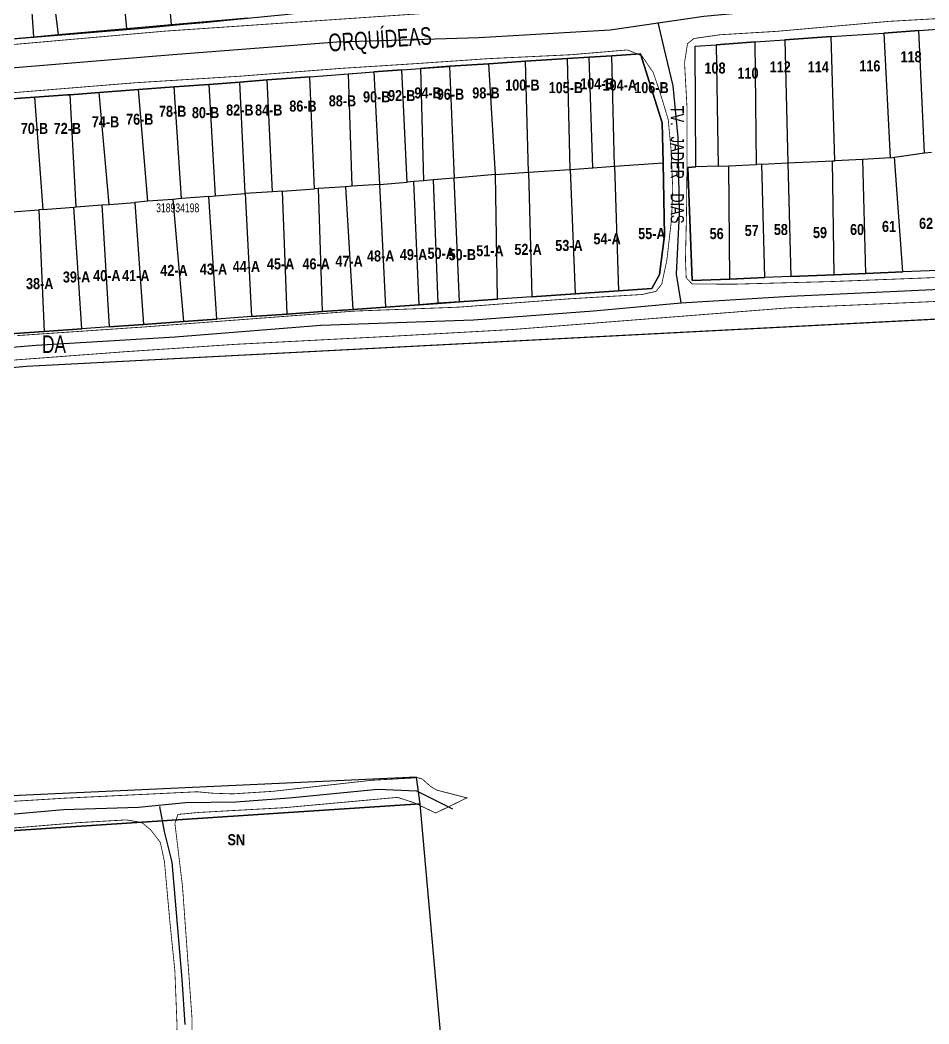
# Model space of a CAD drawing. Extents: x 204834 to 208707, y 4853033 to 4855981.
# Drawn here: x 207489.1 to 207695.3, y 4853424.5 to 4853652.5 of the extents above; entities that cross this region are included whole.
import ezdxf
from ezdxf.enums import TextEntityAlignment as Align

# ---------------------------------------------------------------- set-up
doc = ezdxf.new("R2010")
doc.units = 0
doc.header["$LTSCALE"] = 1.5
doc.header["$MEASUREMENT"] = 0
doc.linetypes.add('PHANTOMX2', pattern=[5, 2.5, -0.5, 0.5, -0.5, 0.5, -0.5])
for name, color, linetype in [('CD-MALHA-LOTES', 40, 'CONTINUOUS'), ('CD_TXT_QUADRA', 7, 'CONTINUOUS'), ('RU-QUADRAS', 6, 'CONTINUOUS'), ('SV-EIXO-RUA-N-PAV', 6, 'CONTINUOUS'), ('SV-EIXO-RUA-PAV', 20, 'CONTINUOUS'), ('SV-RUA-NAO-PAV-S-GUIA-C-GUIA', 7, 'PHANTOMX2'), ('SV-RUA-PAVIM-S-GUIA-C-GUIA', 7, 'CONTINUOUS'), ('SV-TXT-RUA-N-PAV-S-GUIA-C-GUIA', 7, 'CONTINUOUS'), ('Th_NmrPort', 7, 'CONTINUOUS')]:
    doc.layers.add(name, color=color, linetype=linetype)
doc.styles.add('ARIAL', font='ARIAL.TTF')
doc.styles.get("Standard").update_dxf_attribs({"font": 'swisscbo.ttf'})

msp = doc.modelspace()

# ---------------------------------------------------------------- linework, layer by layer
at = {"layer": 'CD-MALHA-LOTES', "linetype": 'Continuous'}
for p, q in [((207491.6, 4853697.41), (207497.73, 4853649.19)), ((207523.44, 4853651.48), (207521.24, 4853676.23)), ((207510.83, 4853675.04), (207513.18, 4853650.57)), ((207492.16, 4853648.69), (207491.26, 4853661.92)), ((207523.44, 4853651.48), (207540.73, 4853653.02)), ((207497.73, 4853649.19), (207513.18, 4853650.57)), ((207513.18, 4853650.57), (207523.44, 4853651.48)), ((207693.07, 4853650.09), (207685.11, 4853649.54)), ((207693.07, 4853650.09), (207711.43, 4853651.37)), ((207694.36, 4853622.32), (207693.07, 4853650.09)), ((207486.17, 4853648.16), (207492.16, 4853648.69)), ((207492.16, 4853648.69), (207497.73, 4853649.19)), ((207655.89, 4853647.51), (207662.64, 4853647.98)), ((207673.12, 4853648.71), (207662.64, 4853647.98)), ((207662.64, 4853647.98), (207663.32, 4853620.04)), ((207673.12, 4853648.71), (207685.11, 4853649.54)), ((207673.99, 4853620.54), (207673.12, 4853648.71)), ((207685.11, 4853649.54), (207686.56, 4853621.19)), ((207642.24, 4853646.56), (207647.05, 4853646.89)), ((207642.39, 4853619.17), (207642.24, 4853646.56)), ((207655.89, 4853647.51), (207647.05, 4853646.89)), ((207647.05, 4853646.89), (207647.48, 4853619.29)), ((207656.18, 4853619.7), (207655.89, 4853647.51)), ((207613.33, 4853643.74), (207603.8, 4853643.11)), ((207618.25, 4853644.06), (207613.33, 4853643.74)), ((207613.94, 4853618.57), (207613.33, 4853643.74)), ((207623.34, 4853644.39), (207618.25, 4853644.06)), ((207619.02, 4853618.92), (207618.25, 4853644.06)), ((207629.89, 4853644.82), (207623.34, 4853644.39)), ((207623.95, 4853619.27), (207623.34, 4853644.39)), ((207634.81, 4853629.11), (207629.89, 4853644.82)), ((207575.69, 4853641.17), (207569.34, 4853640.7)), ((207575.69, 4853641.17), (207579.97, 4853641.5)), ((207576.9, 4853615.69), (207575.69, 4853641.17)), ((207586.49, 4853641.98), (207579.97, 4853641.5)), ((207579.97, 4853641.5), (207580.58, 4853616)), ((207595.41, 4853642.57), (207586.49, 4853641.98)), ((207586.49, 4853641.98), (207587.6, 4853616.59)), ((207603.8, 4853643.11), (207595.41, 4853642.57)), ((207596.92, 4853617.38), (207595.41, 4853642.57)), ((207604.46, 4853617.91), (207603.8, 4853643.11)), ((207545.11, 4853638.87), (207538.92, 4853638.41)), ((207554.8, 4853639.6), (207545.11, 4853638.87)), ((207546.32, 4853613.5), (207545.11, 4853638.87)), ((207554.8, 4853639.6), (207563.6, 4853640.25)), ((207555.86, 4853614.15), (207554.8, 4853639.6)), ((207563.6, 4853640.25), (207569.34, 4853640.7)), ((207564.46, 4853614.74), (207563.6, 4853640.25)), ((207569.34, 4853640.7), (207570.6, 4853615.16)), ((207515.92, 4853636.68), (207506.99, 4853636.01)), ((207524.01, 4853637.29), (207515.92, 4853636.68)), ((207518.03, 4853611.32), (207515.92, 4853636.68)), ((207531.93, 4853637.88), (207524.01, 4853637.29)), ((207525.66, 4853611.93), (207524.01, 4853637.29)), ((207538.92, 4853638.41), (207531.93, 4853637.88)), ((207531.93, 4853637.88), (207533.3, 4853612.54)), ((207540.17, 4853613.08), (207538.92, 4853638.41)), ((207492.37, 4853634.94), (207485.07, 4853634.42)), ((207499.84, 4853635.47), (207492.37, 4853634.94)), ((207494.33, 4853609.44), (207492.37, 4853634.94)), ((207500.45, 4853635.52), (207499.84, 4853635.47)), ((207506.99, 4853636.01), (207500.45, 4853635.52)), ((207501.82, 4853610.04), (207500.45, 4853635.52)), ((207509.27, 4853610.63), (207506.99, 4853636.01)), ((207634.98, 4853620.04), (207634.81, 4853629.11)), ((207663.32, 4853620.04), (207673.41, 4853620.52)), ((207673.41, 4853620.52), (207673.99, 4853620.54)), ((207673.84, 4853594.65), (207673.41, 4853620.52)), ((207680.32, 4853620.84), (207673.99, 4853620.54)), ((207686.56, 4853621.19), (207680.32, 4853620.84)), ((207681.04, 4853594.94), (207680.32, 4853620.84)), ((207686.56, 4853621.19), (207687.53, 4853621.33)), ((207687.53, 4853621.33), (207694.36, 4853622.32)), ((207689.39, 4853595.28), (207687.53, 4853621.33)), ((207694.36, 4853622.32), (207695.92, 4853622.47)), ((207604.46, 4853617.91), (207613.94, 4853618.57)), ((207613.94, 4853618.57), (207619.02, 4853618.92)), ((207613.94, 4853618.57), (207615.04, 4853590.3)), ((207619.02, 4853618.92), (207623.95, 4853619.27)), ((207623.95, 4853619.27), (207634.98, 4853620.04)), ((207623.95, 4853619.27), (207624.89, 4853590.98)), ((207635.29, 4853603.56), (207634.98, 4853620.04)), ((207642.39, 4853619.17), (207640.63, 4853618.97)), ((207640.63, 4853618.97), (207641.58, 4853593.33)), ((207647.48, 4853619.29), (207642.39, 4853619.17)), ((207647.48, 4853619.29), (207649.89, 4853619.41)), ((207649.89, 4853619.41), (207656.18, 4853619.7)), ((207650.17, 4853593.68), (207649.89, 4853619.41)), ((207657.39, 4853619.76), (207656.18, 4853619.7)), ((207657.39, 4853619.76), (207663.32, 4853620.04)), ((207658.11, 4853594), (207657.39, 4853619.76)), ((207663.32, 4853620.04), (207663.96, 4853594.24)), ((207580.58, 4853616), (207578.39, 4853615.82)), ((207582.83, 4853616.19), (207580.58, 4853616)), ((207587.6, 4853616.59), (207582.83, 4853616.19)), ((207582.83, 4853616.19), (207583.9, 4853588.15)), ((207596.92, 4853617.38), (207587.6, 4853616.59)), ((207588.82, 4853588.49), (207587.6, 4853616.59)), ((207596.92, 4853617.38), (207604.46, 4853617.91)), ((207597.41, 4853589.09), (207596.92, 4853617.38)), ((207604.46, 4853617.91), (207605.2, 4853589.62)), ((207548.59, 4853613.66), (207546.32, 4853613.5)), ((207548.59, 4853613.66), (207555.86, 4853614.15)), ((207549.67, 4853585.71), (207548.59, 4853613.66)), ((207556.69, 4853614.21), (207555.86, 4853614.15)), ((207562.98, 4853614.64), (207556.69, 4853614.21)), ((207556.69, 4853614.21), (207557.61, 4853586.28)), ((207564.46, 4853614.74), (207562.98, 4853614.64)), ((207564.67, 4853586.78), (207562.98, 4853614.64)), ((207570.6, 4853615.16), (207564.46, 4853614.74)), ((207570.6, 4853615.16), (207576.9, 4853615.69)), ((207570.6, 4853615.16), (207571.98, 4853587.3)), ((207578.39, 4853615.82), (207576.9, 4853615.69)), ((207579.61, 4853587.85), (207578.39, 4853615.82)), ((207523.7, 4853611.77), (207518.03, 4853611.32)), ((207525.66, 4853611.93), (207523.7, 4853611.77)), ((207523.7, 4853611.77), (207526.14, 4853584.03)), ((207531.93, 4853612.43), (207525.66, 4853611.93)), ((207531.93, 4853612.43), (207533.3, 4853612.54)), ((207533.74, 4853584.57), (207531.93, 4853612.43)), ((207533.3, 4853612.54), (207540.17, 4853613.08)), ((207546.32, 4853613.5), (207540.17, 4853613.08)), ((207540.17, 4853613.08), (207541.55, 4853585.13)), ((207487.18, 4853608.95), (207493.3, 4853609.37)), ((207494.33, 4853609.44), (207493.3, 4853609.37)), ((207493.3, 4853609.37), (207494.52, 4853581.77)), ((207494.33, 4853609.44), (207501.25, 4853609.99)), ((207501.25, 4853609.99), (207501.82, 4853610.04)), ((207503.07, 4853582.38), (207501.25, 4853609.99)), ((207501.82, 4853610.04), (207507.61, 4853610.5)), ((207507.61, 4853610.5), (207509.27, 4853610.63)), ((207507.61, 4853610.5), (207509.29, 4853582.83)), ((207509.27, 4853610.63), (207515.11, 4853611.09)), ((207518.03, 4853611.32), (207515.11, 4853611.09)), ((207515.11, 4853611.09), (207517.09, 4853583.38)), ((207634.18, 4853594.67), (207635.29, 4853603.56)), ((207697.5, 4853595.61), (207689.39, 4853595.28)), ((207632.43, 4853591.5), (207634.18, 4853594.67)), ((207641.58, 4853593.33), (207650.17, 4853593.68)), ((207650.17, 4853593.68), (207658.11, 4853594)), ((207663.96, 4853594.24), (207658.11, 4853594)), ((207663.96, 4853594.24), (207673.84, 4853594.65)), ((207673.84, 4853594.65), (207681.04, 4853594.94)), ((207681.04, 4853594.94), (207689.39, 4853595.28)), ((207615.04, 4853590.3), (207624.89, 4853590.98)), ((207624.89, 4853590.98), (207632.43, 4853591.5)), ((207588.82, 4853588.49), (207597.41, 4853589.09)), ((207605.2, 4853589.62), (207597.41, 4853589.09)), ((207605.2, 4853589.62), (207615.04, 4853590.3)), ((207549.67, 4853585.71), (207557.61, 4853586.28)), ((207557.61, 4853586.28), (207564.67, 4853586.78)), ((207564.67, 4853586.78), (207571.98, 4853587.3)), ((207571.98, 4853587.3), (207579.61, 4853587.85)), ((207579.61, 4853587.85), (207583.9, 4853588.15)), ((207583.9, 4853588.15), (207588.82, 4853588.49)), ((207517.09, 4853583.38), (207526.14, 4853584.03)), ((207526.14, 4853584.03), (207533.74, 4853584.57)), ((207541.55, 4853585.13), (207533.74, 4853584.57)), ((207541.55, 4853585.13), (207549.67, 4853585.71)), ((207486.72, 4853581.22), (207494.52, 4853581.77)), ((207494.52, 4853581.77), (207503.07, 4853582.38)), ((207509.29, 4853582.83), (207503.07, 4853582.38)), ((207509.29, 4853582.83), (207517.09, 4853583.38))]:
    msp.add_line(p, q, dxfattribs=at)
for points in [[(207579.85, 4853474.5), (207579.04, 4853480.56), (207400.16, 4853472.35), (207182.72, 4853459.32), (207179.34, 4853554.11), (207289.75, 4853559.9), (207400.16, 4853565.7), (207490.52, 4853573.9), (207699.98, 4853584.77), (207838.76, 4853592.01), (207928.87, 4853596.6), (207928.87, 4853599.83)], [(207579.85, 4853474.5), (207474.16, 4853467.57), (207474.16, 4853465.06)], [(207594.95, 4853305.44), (207579.85, 4853474.5)]]:
    msp.add_lwpolyline(points, dxfattribs=at)
at = {"layer": 'RU-QUADRAS', "linetype": 'Continuous'}
msp.add_lwpolyline([(207885.54, 4853679.72, -0.008632), (207696.87, 4853662.72), (207636.13, 4853658.68), (207622.77, 4853657.27), (207558.3, 4853654.65, -0.015693), (207410.91, 4853643.56), (207308.34, 4853632.49), (207275.4, 4853626.85), (207227.91, 4853623.43), (207175.99, 4853624.24), (207175.4, 4853668.84), (207214.72, 4853673.85), (207417.45, 4853689.3), (207483.44, 4853696.74), (207584.88, 4853705.41), (207687.98, 4853712.6), (207687.99, 4853711.79), (207694.8, 4853711.79), (207695.4, 4853694.96)], format="xyb", dxfattribs=at)
for points in [[(207697.5, 4853595.61), (207689.39, 4853595.28), (207681.04, 4853594.94), (207673.84, 4853594.65), (207663.96, 4853594.24), (207658.11, 4853594), (207650.17, 4853593.68), (207641.58, 4853593.33), (207640.63, 4853618.97), (207640.63, 4853618.97), (207642.39, 4853619.17), (207642.24, 4853646.56), (207647.05, 4853646.89), (207655.89, 4853647.51), (207662.64, 4853647.98), (207673.12, 4853648.71), (207685.11, 4853649.54), (207693.07, 4853650.09), (207711.43, 4853651.37)], [(207485.07, 4853634.42), (207492.37, 4853634.94), (207499.84, 4853635.47), (207500.45, 4853635.52), (207506.99, 4853636.01), (207515.92, 4853636.68), (207524.01, 4853637.29), (207531.93, 4853637.88), (207538.92, 4853638.41), (207545.11, 4853638.87), (207554.8, 4853639.6), (207569.34, 4853640.7), (207575.69, 4853641.17), (207579.97, 4853641.5), (207586.28, 4853641.97), (207586.49, 4853641.98), (207595.41, 4853642.57), (207603.8, 4853643.11), (207613.33, 4853643.74), (207618.25, 4853644.06), (207623.34, 4853644.39), (207629.89, 4853644.82), (207634.81, 4853629.11), (207634.98, 4853620.04), (207635.29, 4853603.56), (207634.18, 4853594.67), (207632.43, 4853591.5), (207624.89, 4853590.98), (207615.04, 4853590.3), (207605.2, 4853589.62), (207597.41, 4853589.09), (207588.82, 4853588.49), (207583.98, 4853588.16), (207579.61, 4853587.85), (207571.98, 4853587.3), (207564.67, 4853586.78), (207557.61, 4853586.28), (207549.67, 4853585.71), (207541.55, 4853585.13), (207533.74, 4853584.57), (207526.14, 4853584.03), (207517.09, 4853583.38), (207509.29, 4853582.83), (207503.07, 4853582.38), (207494.52, 4853581.77), (207486.72, 4853581.22)]]:
    msp.add_lwpolyline(points, dxfattribs=at)
at = {"layer": 'RU-QUADRAS', "color": 6, "linetype": 'Continuous'}
msp.add_lwpolyline([(206748.95, 4853419.65, 0.022565), (206812.01, 4853426.38), (206955.83, 4853433.67), (207111.97, 4853444.41, -0.009775), (207252.64, 4853445.97), (207255.24, 4853442.6), (207259.87, 4853442.5), (207261.6, 4853444.81), (207321.63, 4853448.04), (207321.63, 4853451.41, -0.007774), (207474.16, 4853465.06), (207474.16, 4853467.57), (207579.85, 4853474.5), (207579.04, 4853480.56), (207400.16, 4853472.35), (207182.72, 4853459.32), (207179.34, 4853554.11), (207400.16, 4853565.7), (207490.52, 4853573.9), (207928.87, 4853596.6)], format="xyb", dxfattribs=at)
at = {"layer": 'SV-EIXO-RUA-N-PAV'}
for points in [[(207170.17, 4853618.97), (207182.77, 4853618.73), (207196.1, 4853618.49), (207210.88, 4853618), (207235.36, 4853617.76), (207267.59, 4853620.18), (207310.49, 4853623.58), (207336.9, 4853626.97), (207367.56, 4853631.09), (207394.22, 4853634), (207407.07, 4853634.97), (207432.03, 4853637.15), (207474.08, 4853640.54), (207523.76, 4853644.66), (207560.96, 4853647.57), (207593.19, 4853648.54), (207623, 4853650.24), (207644.21, 4853653.39), (207665.53, 4853655.32), (207685.41, 4853656.78), (207715.46, 4853658.72)], [(207639.1, 4853588.3), (207638.02, 4853594.77), (207638.71, 4853608.56), (207638.41, 4853625.82), (207637.29, 4853637.52), (207635.26, 4853646.07), (207633.91, 4853651.93)], [(207171.62, 4853562.14), (207181.31, 4853561.41), (207193.67, 4853558.02), (207205.55, 4853558.5), (207219.61, 4853560.93), (207233.42, 4853562.38), (207252.57, 4853564.08), (207280.92, 4853566.5), (207314.85, 4853569.17), (207342.6, 4853569.9), (207365.38, 4853571.11), (207386.22, 4853571.59), (207410.7, 4853573.53), (207425.73, 4853574.02), (207442.09, 4853575.23), (207468.99, 4853576.68), (207492.74, 4853578.62), (207524.24, 4853580.56), (207557.32, 4853583.22), (207591.98, 4853584.44), (207619.22, 4853586.45), (207639.1, 4853588.3), (207663.84, 4853589.77), (207710.85, 4853591.95)], [(207520.73, 4853473.94), (207521.79, 4853468.26), (207523.5, 4853461.26), (207524.69, 4853447.12), (207525.75, 4853434.71), (207526.41, 4853424.4)]]:
    msp.add_lwpolyline(points, dxfattribs=at)
at = {"layer": 'SV-EIXO-RUA-PAV'}
msp.add_lwpolyline([(207174.35, 4853451.7), (207187.72, 4853451.12), (207222.79, 4853451.66), (207250.73, 4853452.73), (207287.22, 4853453.79), (207304.4, 4853454.68), (207319.7, 4853456.29), (207347.82, 4853459.49), (207370.7, 4853462.16), (207383.16, 4853463.76), (207404.34, 4853465.36), (207425.34, 4853466.79), (207443.23, 4853468.39), (207468.15, 4853470.53), (207498.94, 4853473.2), (207515.94, 4853473.73), (207526.61, 4853474.8), (207538.01, 4853474.98), (207550.11, 4853475.87), (207570.22, 4853477.82), (207579.03, 4853477.47), (207582.95, 4853475.51), (207587.22, 4853473.37)], dxfattribs=at)
at = {"layer": 'SV-RUA-NAO-PAV-S-GUIA-C-GUIA', "const_width": 0.18}
for points in [[(207887.35, 4853677.87), (207848.97, 4853674.68), (207823.94, 4853672.21), (207800.85, 4853670.37), (207775.34, 4853668.08), (207727.37, 4853664.14), (207702.18, 4853661.41), (207674.74, 4853660.51), (207643.43, 4853657.7), (207618.18, 4853655.13), (207580.75, 4853653.98), (207522.03, 4853649.97), (207471.14, 4853645.48), (207439.8, 4853643.61), (207388.3, 4853639.04), (207364.16, 4853636.11), (207341.5, 4853632.71), (207307.68, 4853629.34), (207267.12, 4853624.82), (207239.48, 4853622.68), (207230.77, 4853621.94), (207194.04, 4853621.26), (207179.23, 4853622.04)], [(207917.78, 4853669.18), (207871.08, 4853666.35), (207846.83, 4853664.14), (207827.94, 4853662.57), (207796.13, 4853658.2), (207771.37, 4853656.34), (207732.95, 4853654.99), (207716.7, 4853653.91), (207686.21, 4853652.18), (207660.83, 4853649.92), (207647.88, 4853649.14), (207642, 4853648.29), (207640.53, 4853647.12), (207639.86, 4853642.77)], [(207488.4, 4853580.83), (207517.19, 4853582.79), (207565.09, 4853586.4), (207588.63, 4853587.29), (207613.36, 4853589.16), (207630.23, 4853590.16), (207633.39, 4853590.88), (207634.68, 4853592.51), (207635.84, 4853597.89), (207636.91, 4853607.28), (207637.18, 4853614.24), (207636.83, 4853622.73), (207636.16, 4853629.87), (207634.4, 4853635.7), (207632.77, 4853640.56), (207630.18, 4853644.34), (207626.93, 4853645.7), (207614.12, 4853644.61), (207595.4, 4853643.72), (207578.17, 4853642.54), (207561.64, 4853641.49), (207538.68, 4853639.71), (207515.29, 4853638.25), (207485.31, 4853635.81)], [(207639.86, 4853642.77), (207640.43, 4853632.54), (207640.43, 4853620), (207640.3, 4853608.28), (207640.07, 4853598), (207640.24, 4853593.93), (207641.6, 4853592.54), (207651.36, 4853592.51), (207673.43, 4853593.11), (207708.59, 4853594.46), (207741.25, 4853596.63), (207781.15, 4853599.78), (207814.8, 4853601.88), (207842.96, 4853603.54), (207865.34, 4853605.15), (207880.96, 4853606.14), (207885.84, 4853607)], [(207724.42, 4853589.79), (207663.13, 4853587.1), (207600.64, 4853582.2), (207573.77, 4853580.7), (207538.15, 4853578.86), (207513.04, 4853577.18), (207482.35, 4853574.88), (207462.16, 4853573.64), (207440.24, 4853572.3), (207419.48, 4853570.8), (207400.73, 4853569.22)], [(207524.5, 4853413.28), (207524.66, 4853424.55), (207524.19, 4853436.5), (207523.03, 4853447.98), (207521.82, 4853461.34), (207520.89, 4853465.75), (207518.68, 4853468.62), (207516.66, 4853470.28)], [(207524.87, 4853472.1), (207524.2, 4853470.04), (207525.92, 4853455.73), (207528.05, 4853426.16), (207528.06, 4853409)]]:
    msp.add_lwpolyline(points, dxfattribs=at)
at = {"layer": 'SV-RUA-PAVIM-S-GUIA-C-GUIA', "const_width": 0.18}
for points in [[(207185.61, 4853454.07), (207191.71, 4853454.38), (207222.14, 4853454.8), (207248.24, 4853456.02), (207288.47, 4853457.57), (207314.97, 4853459.61), (207340.51, 4853462.47), (207378.49, 4853466.28), (207418.13, 4853469.39), (207466.32, 4853473.79), (207499.33, 4853475.8), (207529.26, 4853477.25), (207532.76, 4853476.92), (207537.3, 4853476.77), (207546.4, 4853477.35), (207568.99, 4853479.87), (207579.36, 4853480.44), (207580.38, 4853480.11), (207582.12, 4853478.54), (207583.56, 4853477.64), (207590.46, 4853475.86), (207583.39, 4853472.42)], [(207583.39, 4853472.42), (207578.49, 4853474.75), (207574.73, 4853475.98), (207549, 4853473.63), (207529.59, 4853472.55), (207524.87, 4853472.1)], [(207516.66, 4853470.28), (207513.15, 4853470.86), (207502.29, 4853470.24), (207475.54, 4853468.02), (207426.79, 4853463.52), (207385.69, 4853461.2), (207376.84, 4853458.9), (207349.2, 4853456.36), (207319.45, 4853452.49), (207302.56, 4853450.79), (207284.81, 4853450.19), (207249.53, 4853449.46), (207185.27, 4853448.33)]]:
    msp.add_lwpolyline(points, dxfattribs=at)

# ---------------------------------------------------------------- texts
at = {"layer": 'CD_TXT_QUADRA', "linetype": 'Continuous', "style": 'ARIAL', "width": 0.7}
msp.add_text('318934198', height=2, dxfattribs=at).set_placement((207524.83, 4853609.84), align=Align.MIDDLE)
at = {"layer": 'SV-TXT-RUA-N-PAV-S-GUIA-C-GUIA', "style": 'ARIAL', "width": 0.7}
for s, height, rotation, p in [('ORQUÍDEAS', 4, 4, (207559.18, 4853645.31)), ('TV.   JADER    DIAS', 3, 270, (207636.72, 4853633.03))]:
    msp.add_text(s, height=height, rotation=rotation, dxfattribs=at).set_placement(p)
msp.add_text('DA', height=4, dxfattribs=at).set_placement((207494.04, 4853576.88))
at = {"layer": 'Th_NmrPort', "color": 1}
for s, p in [('116', (207679.53, 4853642.06)), ('118', (207688.88, 4853644.16)), ('108', (207644.39, 4853641.59)), ('110', (207651.87, 4853640.43)), ('112', (207659.19, 4853641.83)), ('114', (207667.84, 4853641.83)), ('100-B', (207599.16, 4853637.73)), ('104-B', (207616.19, 4853638.03)), ('104-A', (207621.27, 4853637.73)), ('92-B', (207572.57, 4853635.34)), ('94-B', (207578.55, 4853635.94)), ('96-B', (207583.63, 4853635.64)), ('98-B', (207591.69, 4853635.94)), ('105-B', (207609.02, 4853637.13)), ('106-B', (207628.45, 4853637.13)), ('86-B', (207550.16, 4853632.95)), ('88-B', (207559.12, 4853634.14)), ('90-B', (207566.89, 4853635.04)), ('78-B', (207520.58, 4853631.76)), ('80-B', (207528.05, 4853631.46)), ('82-B', (207535.82, 4853632.05)), ('84-B', (207542.39, 4853632.05)), ('74-B', (207505.34, 4853629.37)), ('76-B', (207513.11, 4853629.96)), ('70-B', (207489.21, 4853627.87)), ('72-B', (207496.68, 4853627.87)), ('61', (207684.67, 4853605.62)), ('62', (207693.09, 4853606.32)), ('55-A', (207629.34, 4853603.99)), ('56', (207645.56, 4853603.99)), ('57', (207653.51, 4853604.69)), ('58', (207660.13, 4853604.92)), ('59', (207669.01, 4853604.22)), ('60', (207677.42, 4853604.92)), ('53-A', (207610.52, 4853601.3)), ('54-A', (207619.18, 4853602.8)), ('48-A', (207567.79, 4853598.91)), ('49-A', (207575.26, 4853599.21)), ('50-A', (207581.53, 4853599.51)), ('50-B', (207586.32, 4853599.21)), ('51-A', (207592.59, 4853600.11)), ('52-A', (207601.25, 4853600.41)), ('44-A', (207537.31, 4853596.53)), ('45-A', (207545.08, 4853597.12)), ('46-A', (207553.15, 4853597.12)), ('47-A', (207560.62, 4853597.72)), ('39-A', (207498.77, 4853594.14)), ('40-A', (207505.64, 4853594.44)), ('41-A', (207512.21, 4853594.44)), ('42-A', (207520.88, 4853595.63)), ('43-A', (207529.84, 4853595.93)), ('38-A', (207490.4, 4853592.64)), ('SN', (207536.14, 4853466.36))]:
    msp.add_text(s, height=2.5, dxfattribs=at).set_placement(p, align=Align.MIDDLE_LEFT)

doc.saveas('drawing.dxf')
